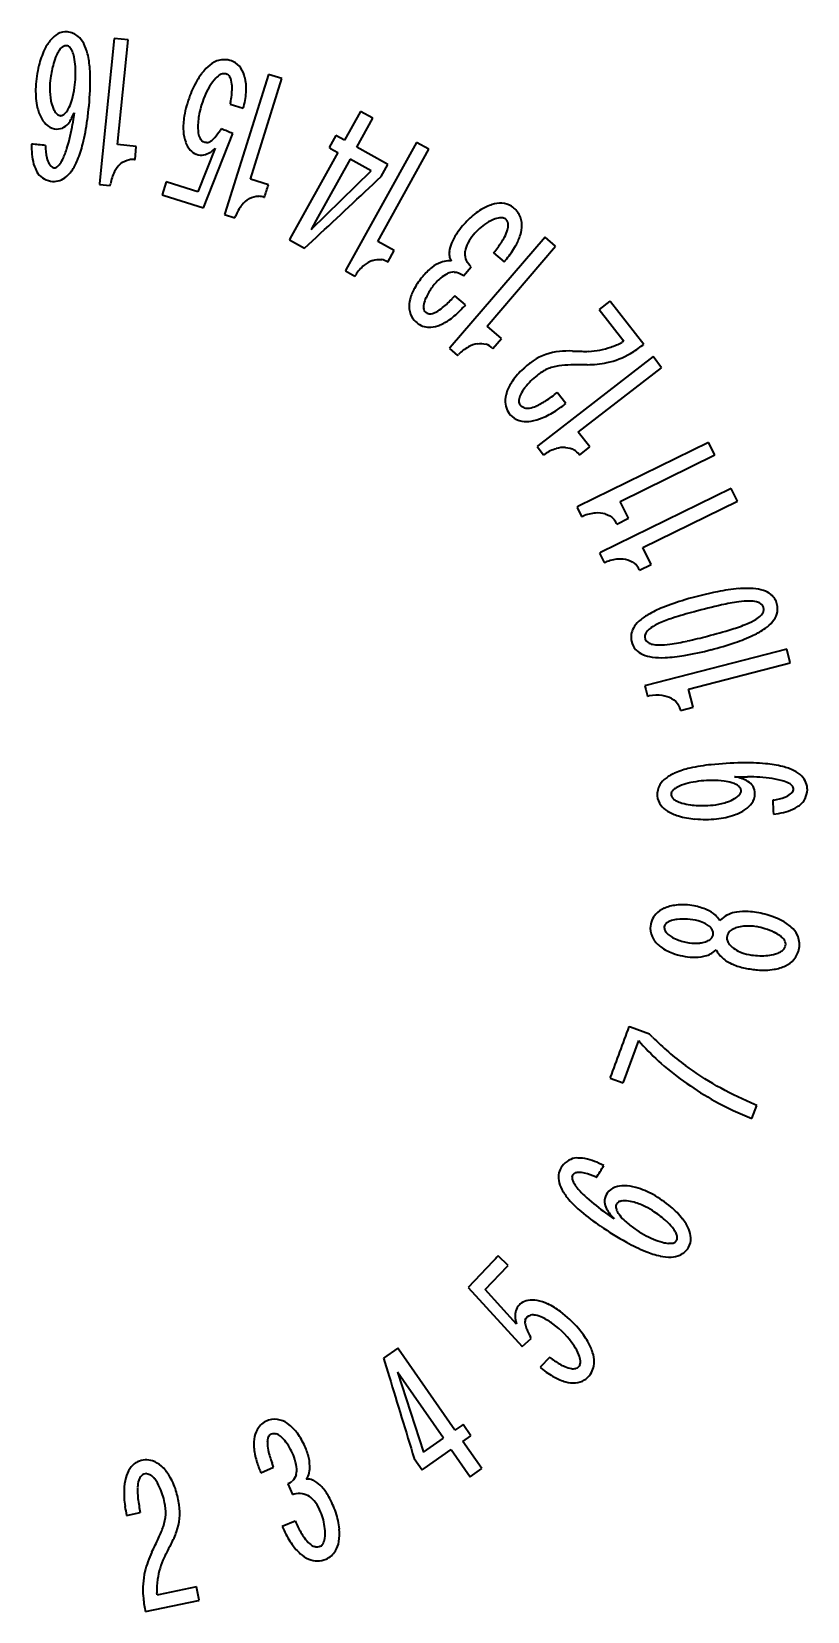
# Model space of a CAD drawing. Header units: millimetres. Extents: x 7.3 to 33.3, y 8.8 to 34.8.
# Drawn here: x 20.6 to 33.29, y 8.99 to 34.83 of the extents above; entities that cross this region are included whole.
import ezdxf

# ---------------------------------------------------------------- set-up
doc = ezdxf.new("R2010")
doc.units = ezdxf.units.MM

msp = doc.modelspace()

# ---------------------------------------------------------------- linework, layer by layer
at = {"color": 7, "linetype": 'Continuous', "lineweight": 35}
for p, q in [((21.189, 34.822), (21.187, 34.822)), ((21.955, 34.714), (21.714, 32.345)), ((22.183, 34.691), (21.955, 34.714)), ((22.009, 32.979), (22.183, 34.691)), ((24.478, 34.127), (23.764, 31.852)), ((24.697, 34.059), (24.478, 34.127)), ((24.181, 32.415), (24.697, 34.059)), ((23.856, 33.668), (23.851, 33.643)), ((23.851, 33.643), (24.065, 33.576)), ((24.065, 33.576), (24.073, 33.601)), ((21.3, 33.5), (21.273, 33.314)), ((25.984, 33.522), (25.722, 33.05)), ((25.923, 32.938), (26.185, 33.411)), ((26.185, 33.411), (25.984, 33.522)), ((23.415, 31.943), (23.893, 33.161)), ((23.708, 33.237), (23.69, 33.214)), ((25.581, 33.128), (25.471, 32.93)), ((25.722, 33.05), (25.581, 33.128)), ((20.602, 32.989), (20.603, 32.903)), ((22.315, 32.948), (22.009, 32.979)), ((22.294, 32.735), (22.315, 32.948)), ((23.293, 32.824), (23.3, 32.822)), ((23.604, 32.919), (23.321, 32.209)), ((25.612, 32.852), (24.829, 31.44)), ((25.471, 32.93), (25.492, 32.918)), ((25.492, 32.918), (25.612, 32.852)), ((26.901, 33.013), (25.745, 30.93)), ((26.393, 32.677), (25.923, 32.938)), ((26.266, 31.396), (27.102, 32.902)), ((27.102, 32.902), (26.901, 33.013)), ((22.287, 32.735), (22.294, 32.735)), ((25.813, 32.741), (25.259, 31.742)), ((26.159, 32.548), (25.813, 32.741)), ((26.322, 32.458), (26.431, 32.656)), ((26.431, 32.656), (26.393, 32.677)), ((21.714, 32.345), (21.713, 32.328)), ((21.713, 32.328), (21.886, 32.31)), ((21.886, 32.31), (21.891, 32.336)), ((22.803, 32.37), (22.736, 32.157)), ((22.819, 32.366), (22.803, 32.37)), ((23.321, 32.209), (22.819, 32.366)), ((24.475, 32.323), (24.181, 32.415)), ((25.174, 31.589), (26.159, 32.548)), ((22.736, 32.157), (22.772, 32.145)), ((22.772, 32.145), (23.415, 31.943)), ((24.404, 32.119), (24.411, 32.118)), ((23.764, 31.852), (23.76, 31.835)), ((23.76, 31.835), (23.925, 31.784)), ((23.925, 31.784), (23.936, 31.808)), ((25.259, 31.742), (25.174, 31.589)), ((24.829, 31.44), (24.82, 31.422)), ((24.82, 31.422), (25.068, 31.285)), ((25.068, 31.285), (25.264, 31.467)), ((26.535, 31.246), (26.266, 31.396)), ((29.001, 31.467), (27.45, 29.66)), ((28.054, 30.011), (29.175, 31.317)), ((29.175, 31.317), (29.001, 31.467)), ((26.422, 31.063), (26.431, 31.059)), ((26.431, 31.059), (26.535, 31.246)), ((27.432, 31.076), (27.409, 31.076)), ((27.464, 31.071), (27.432, 31.076)), ((27.447, 31.11), (27.464, 31.071)), ((28.16, 31.211), (28.334, 31.062)), ((28.334, 31.062), (28.374, 31.11)), ((25.745, 30.93), (25.737, 30.913)), ((25.737, 30.913), (25.888, 30.829)), ((25.888, 30.829), (25.904, 30.85)), ((27.651, 30.847), (27.667, 30.834)), ((27.667, 30.834), (27.792, 30.98)), ((27.792, 30.98), (27.771, 31.002)), ((27.525, 30.508), (27.483, 30.462)), ((27.699, 30.358), (27.525, 30.508)), ((30.064, 30.421), (29.887, 30.284)), ((29.887, 30.284), (30.274, 29.784)), ((30.073, 30.41), (30.064, 30.421)), ((30.615, 29.71), (30.073, 30.41)), ((28.287, 29.81), (28.054, 30.011)), ((28.148, 29.647), (28.287, 29.81)), ((30.287, 29.765), (30.259, 29.746)), ((30.274, 29.784), (30.287, 29.765)), ((27.45, 29.66), (27.438, 29.645)), ((27.438, 29.645), (27.57, 29.532)), ((27.57, 29.532), (27.588, 29.549)), ((28.139, 29.655), (28.148, 29.647)), ((30.768, 29.513), (28.884, 28.054)), ((30.601, 29.699), (30.615, 29.71)), ((30.908, 29.331), (30.768, 29.513)), ((29.546, 28.277), (30.908, 29.331)), ((29.342, 28.743), (29.201, 28.925)), ((29.735, 28.034), (29.546, 28.277)), ((28.884, 28.054), (28.87, 28.043)), ((28.87, 28.043), (28.976, 27.906)), ((28.976, 27.906), (28.998, 27.919)), ((31.678, 28.11), (29.538, 27.06)), ((29.559, 27.91), (29.565, 27.902)), ((29.565, 27.902), (29.735, 28.034)), ((30.233, 27.145), (31.78, 27.904)), ((31.78, 27.904), (31.678, 28.11)), ((32.048, 27.356), (29.908, 26.306)), ((30.369, 26.869), (30.233, 27.145)), ((30.603, 26.392), (32.149, 27.15)), ((32.149, 27.15), (32.048, 27.356)), ((29.538, 27.06), (29.523, 27.052)), ((29.523, 27.052), (29.527, 27.045)), ((29.527, 27.045), (29.6, 26.896)), ((29.6, 26.896), (29.624, 26.905)), ((30.172, 26.782), (30.176, 26.774)), ((30.176, 26.774), (30.369, 26.869)), ((30.738, 26.115), (30.603, 26.392)), ((29.908, 26.306), (29.893, 26.298)), ((29.893, 26.298), (29.969, 26.143)), ((29.969, 26.143), (29.994, 26.151)), ((30.546, 26.021), (30.738, 26.115)), ((30.541, 26.03), (30.546, 26.021)), ((32.956, 24.728), (30.652, 24.131)), ((33.014, 24.506), (32.956, 24.728)), ((31.349, 24.075), (33.014, 24.506)), ((30.652, 24.131), (30.636, 24.127)), ((30.636, 24.127), (30.652, 24.067)), ((30.652, 24.067), (30.68, 23.959)), ((31.426, 23.777), (31.349, 24.075)), ((30.68, 23.959), (30.707, 23.962)), ((31.219, 23.723), (31.426, 23.777)), ((31.217, 23.731), (31.219, 23.723)), ((32.1, 22.639), (32.316, 22.64)), ((32.111, 22.638), (32.1, 22.639)), ((32.744, 22.259), (32.727, 22.257)), ((32.739, 22.027), (32.823, 22.041)), ((31.857, 20.291), (31.853, 20.297)), ((31.892, 20.32), (31.857, 20.291)), ((31.77, 19.784), (31.801, 19.81)), ((30.4, 18.548), (30.38, 18.554)), ((30.71, 18.433), (30.4, 18.548)), ((30.76, 18.382), (30.71, 18.433)), ((30.299, 17.689), (30.535, 18.327)), ((30.073, 17.727), (30.068, 17.714)), ((30.068, 17.714), (30.28, 17.636)), ((30.28, 17.636), (30.299, 17.689)), ((32.464, 17.267), (32.366, 17.309)), ((32.385, 17.053), (32.464, 17.267)), ((29.963, 16.282), (29.886, 16.319)), ((29.825, 16.096), (29.841, 16.087)), ((30.135, 15.414), (29.957, 15.537)), ((30.126, 15.421), (30.135, 15.414)), ((28.398, 14.651), (28.235, 14.805)), ((28.149, 14.715), (27.745, 14.289)), ((28.024, 14.256), (28.385, 14.636)), ((28.385, 14.636), (28.398, 14.651)), ((27.745, 14.289), (28.627, 13.324)), ((28.536, 13.69), (28.024, 14.256)), ((28.627, 13.324), (28.776, 13.456)), ((28.776, 13.456), (28.765, 13.479)), ((26.592, 13.296), (26.36, 13.134)), ((26.605, 13.281), (26.592, 13.296)), ((27.527, 11.955), (26.605, 13.281)), ((26.36, 13.134), (26.451, 12.833)), ((29.078, 13.15), (28.923, 12.987)), ((26.686, 12.762), (26.586, 12.905)), ((26.586, 12.905), (27.014, 11.598)), ((27.339, 11.824), (26.686, 12.762)), ((27.64, 12.034), (27.527, 11.955)), ((27.66, 12.048), (27.64, 12.034)), ((27.789, 11.862), (27.66, 12.048)), ((27.014, 11.598), (27.339, 11.824)), ((27.024, 11.329), (27.468, 11.639)), ((27.468, 11.639), (27.777, 11.195)), ((27.657, 11.77), (27.789, 11.862)), ((27.965, 11.326), (27.657, 11.77)), ((24.562, 11.35), (24.536, 11.417)), ((26.861, 11.492), (26.99, 11.307)), ((24.348, 11.266), (24.351, 11.259)), ((24.351, 11.259), (24.562, 11.35)), ((25.095, 11.156), (25.114, 11.183)), ((25.138, 11.154), (25.095, 11.156)), ((25.114, 11.183), (25.124, 11.204)), ((25.151, 11.153), (25.138, 11.154)), ((26.99, 11.307), (27.024, 11.329)), ((27.777, 11.195), (27.965, 11.326)), ((24.809, 11.086), (24.793, 11.078)), ((24.793, 11.078), (24.869, 10.902)), ((24.869, 10.902), (24.899, 10.912)), ((22.155, 10.561), (22.381, 10.607)), ((24.914, 10.47), (24.703, 10.379)), ((24.703, 10.379), (24.732, 10.316)), ((23.298, 9.392), (22.677, 9.265)), ((23.343, 9.173), (23.298, 9.392)), ((22.463, 8.992), (23.33, 9.17)), ((22.657, 9.261), (22.652, 9.296)), ((22.677, 9.265), (22.657, 9.261)), ((23.33, 9.17), (23.343, 9.173)), ((22.459, 9.009), (22.463, 8.992))]:
    msp.add_line(p, q, dxfattribs=at)
for centre, radius, start, end in [((21.488, 34.213), 0.746, 139.774, 154.6359), ((21.236, 34.427), 0.416, 119.7589, 139.8599), ((21.102, 34.448), 0.399, 27.4734, 48.9537), ((20.813, 34.296), 0.725, 13.4442, 27.5685), ((21.994, 33.97), 1.308, 154.4999, 166.5666), ((21.901, 34.04), 0.977, 155.8098, 164.2832), ((21.465, 34.237), 0.498, 145.0084, 155.9389), ((21.252, 34.387), 0.238, 129.575, 145.2163), ((21.177, 34.479), 0.119, 104.7485, 129.7995), ((21.166, 34.515), 0.081, 62.0831, 104.3964), ((21.148, 34.489), 0.113, 36.7477, 60.3778), ((21.048, 34.412), 0.24, 22.2833, 37.0007), ((20.785, 34.303), 0.524, 11.825, 22.3901), ((20.262, 34.192), 1.059, 3.4688, 11.9303), ((20.098, 34.122), 1.461, 3.7789, 13.5664), ((23.754, 34.007), 0.361, 65.4032, 85.643), ((22.597, 33.816), 1.93, 166.2894, 176.8685), ((22.506, 33.868), 1.606, 164.2369, 172.8806), ((19.643, 34.15), 1.679, 351.9547, 3.5955), ((18.594, 34.019), 2.969, 356.9956, 3.8603), ((24.157, 33.554), 0.97, 136.4708, 149.127), ((23.844, 33.852), 0.538, 118.3708, 136.5647), ((23.851, 33.845), 0.322, 119.2916, 137.1907), ((23.673, 33.987), 0.199, 13.8774, 36.7803), ((23.636, 33.967), 0.469, 13.1381, 33.7483), ((21.935, 33.857), 1.267, 177.0474, 190.8429), ((22.23, 33.89), 1.33, 172.3509, 179.7288), ((21.926, 33.889), 1.025, 179.6018, 190.7891), ((19.877, 34.106), 1.441, 344.2587, 352.409), ((15.717, 34.163), 5.85, 352.2867, 357.0623), ((24.788, 33.175), 1.707, 149.0718, 159.1967), ((24.69, 33.229), 1.368, 149.2411, 168.2028), ((24.179, 33.536), 0.772, 136.9149, 149.4394), ((22.768, 33.904), 1.114, 347.763, 0.1089), ((23.367, 33.907), 0.515, 359.8385, 14.2587), ((22.853, 33.919), 1.261, 345.395, 357.6152), ((23.353, 33.899), 0.761, 357.4933, 13.2183), ((21.444, 33.761), 0.767, 190.7159, 205.4102), ((21.555, 33.817), 0.648, 190.6616, 201.7247), ((20.834, 33.767), 0.423, 323.1735, 335.2514), ((20.464, 33.939), 0.831, 335.1478, 344.3374), ((24.829, 33.146), 1.755, 158.7927, 170.2122), ((21.136, 33.614), 0.425, 205.3087, 225.0714), ((21.272, 33.703), 0.343, 201.5372, 215.0557), ((21.125, 33.599), 0.162, 214.7973, 233.3672), ((21.077, 33.534), 0.0811, 233.0587, 263.0383), ((21.075, 33.531), 0.0787, 264.0259, 278.7299), ((21.07, 33.555), 0.102, 279.7943, 306.584), ((21.012, 33.634), 0.201, 306.4483, 323.2277), ((20.803, 33.639), 0.508, 321.1718, 333.5854), ((20.168, 33.993), 1.234, 331.984, 336.4394), ((17.96, 33.845), 3.584, 346.217, 352.5152), ((24.15, 33.261), 1.067, 170.1134, 183.2512), ((24.559, 33.245), 1.237, 167.6927, 178.5812), ((21.021, 33.465), 0.231, 259.5498, 291.5161), ((18.422, 33.768), 2.886, 342.9681, 350.9661), ((23.724, 33.236), 0.64, 183.1384, 200.0316), ((23.881, 33.26), 0.559, 178.4021, 192.2868), ((23.556, 33.189), 0.226, 192.0701, 214.0128), ((23.334, 33.319), 0.346, 304.7924, 319.7243), ((22.293, 34.211), 1.716, 319.4759, 324.4964), ((8.888, -2.802), 38.967, 67.3525, 67.6463), ((18.717, 13.376), 19.703, 83.8444, 84.511), ((21.755, 32.921), 1.152, 180.8931, 189.0226), ((21.683, 32.954), 0.853, 179.2322, 193.0909), ((19.933, 33.301), 1.305, 334.5467, 343.1286), ((19.682, 33.42), 1.81, 337.414, 346.2848), ((23.49, 33.149), 0.391, 199.9058, 221.5647), ((23.379, 33.05), 0.242, 221.3954, 249.1798), ((23.381, 33.061), 0.253, 251.3747, 278.9247), ((23.369, 33.087), 0.28, 280.5726, 302.2153), ((23.459, 33.138), 0.126, 272.7205, 305.0151), ((23.346, 33.138), 0.336, 300.9198, 311.4203), ((23.161, 33.371), 0.633, 310.0099, 314.4026), ((21.271, 32.856), 0.664, 190.0017, 203.9959), ((21.561, 32.961), 0.972, 202.7, 206.0326), ((21.227, 32.845), 0.384, 192.6339, 208.5673), ((21.013, 32.728), 0.14, 208.1999, 234.332), ((20.973, 32.672), 0.0719, 234.4846, 296.1419), ((20.936, 32.741), 0.151, 297.4278, 321.596), ((20.698, 32.934), 0.457, 321.1505, 334.8311), ((20.513, 33.072), 0.91, 324.7971, 337.5291), ((22.349, 32.338), 0.437, 131.6392, 152.7287), ((22.249, 32.43), 0.307, 82.8239, 97.7954), ((20.997, 32.758), 0.387, 235.6951, 257.4483), ((20.864, 32.824), 0.48, 306.2792, 324.898), ((22.592, 32.212), 0.711, 152.6535, 169.9882), ((-0.782, 40.098), 26.427, 342.4226, 342.8881), ((-526.568, 621.56), 807.916, 313.080972, 313.183754), ((24.386, 31.716), 0.44, 120.3854, 141.2561), ((24.306, 31.834), 0.301, 71.1144, 87.5355), ((24.599, 31.544), 0.713, 141.1728, 158.2647), ((28.587, 30.906), 1.191, 121.8971, 134.7325), ((28.36, 31.273), 0.759, 106.9811, 121.9786), ((28.277, 31.545), 0.475, 88.0034, 107.0103), ((28.292, 31.474), 0.31, 92.2582, 109.6769), ((28.286, 31.655), 0.129, 65.9288, 92.6376), ((28.248, 31.655), 0.377, 28.5171, 56.7161), ((28.293, 31.024), 0.889, 144.9256, 157.2398), ((28.818, 30.659), 1.529, 134.3619, 145.017), ((28.612, 30.84), 1.026, 123.7386, 139.6008), ((28.403, 31.156), 0.647, 109.4671, 123.8826), ((28.297, 31.691), 0.0921, 39.0862, 63.2175), ((27.822, 31.754), 0.592, 330.8363, 343.382), ((28.269, 31.664), 0.13, 3.1887, 40.5588), ((28.148, 31.657), 0.251, 343.1335, 3.1876), ((28.09, 31.663), 0.533, 342.5924, 359.8954), ((27.945, 31.169), 0.513, 157.097, 173.2267), ((28.091, 31.186), 0.398, 152.6193, 172.8041), ((28.332, 31.063), 0.668, 138.5691, 152.7447), ((26.413, 32.675), 2.279, 320.0422, 322.839), ((27.159, 32.12), 1.349, 322.5029, 330.9845), ((27.129, 32.117), 1.601, 321.0408, 330.2897), ((27.74, 31.771), 0.899, 330.1842, 342.6897), ((26.503, 30.457), 0.717, 129.9953, 146.7056), ((26.331, 30.664), 0.448, 109.9281, 130.0882), ((26.275, 30.81), 0.293, 59.8943, 79.1556), ((27.512, 30.5), 0.593, 111.0622, 127.6569), ((27.424, 30.732), 0.344, 92.4899, 111.2901), ((27.726, 31.194), 0.292, 172.9811, 192.0716), ((27.577, 31.163), 0.14, 192.46, 201.8856), ((27.927, 30.035), 1.216, 139.6252, 150.8525), ((27.701, 30.252), 0.904, 127.5113, 140.8176), ((27.882, 30.117), 0.899, 131.1205, 143.5793), ((27.612, 30.427), 0.487, 115.2503, 131.2372), ((27.524, 30.616), 0.28, 92.0405, 115.3573), ((27.504, 30.27), 0.733, 150.7596, 165.4541), ((27.959, 30.05), 1, 143.136, 154.7918), ((27.206, 30.329), 0.193, 168.5033, 190.3938), ((27.473, 30.277), 0.464, 154.543, 168.702), ((27.097, 30.465), 0.254, 279.2164, 298.0296), ((26.914, 30.814), 0.648, 297.7955, 309.5216), ((26.352, 31.501), 1.536, 309.3892, 317.4218), ((26.625, 31.245), 1.392, 306.0413, 316.2967), ((25.35, 32.471), 3.16, 316.2034, 318.0353), ((27.102, 30.319), 0.321, 215.4955, 236.8783), ((27.119, 30.326), 0.114, 246.0017, 279.3513), ((27.1, 30.461), 0.469, 274.1953, 292.7673), ((26.975, 30.762), 0.794, 292.6877, 306.1135), ((27.974, 29.269), 0.461, 99.9775, 119.1545), ((27.948, 29.441), 0.287, 48.4224, 71.8548), ((29.711, 30.766), 1.158, 288.4128, 298.2098), ((28.101, 29.039), 0.723, 119.07, 135.1792), ((29.387, 28.048), 1.556, 87.7462, 95.5875), ((29.708, 36.281), 6.683, 267.7736, 269.0806), ((29.662, 31.616), 2.018, 268.2705, 271.4765), ((29.656, 30.889), 1.292, 272.5715, 289.0393), ((29.148, 31.661), 2.441, 300.8604, 306.5225), ((29.435, 28.437), 1.18, 131.9351, 145.0979), ((29.614, 28.258), 1.432, 124.1999, 132.5087), ((29.589, 28.299), 1.156, 128.3591, 142.0654), ((29.383, 28.56), 0.823, 115.2033, 128.3651), ((29.326, 28.654), 0.714, 97.9071, 114.2758), ((29.454, 27.734), 1.642, 91.128, 97.9467), ((29.675, 18.173), 11.206, 89.9227, 91.2943), ((29.683, 30.995), 1.615, 270.2763, 281.8675), ((29.067, 28.692), 0.732, 145.0449, 160.8465), ((29.208, 28.587), 0.678, 141.4977, 153.8931), ((28.806, 28.782), 0.455, 160.7887, 181.8185), ((28.688, 28.785), 0.115, 172.4457, 205.6562), ((28.841, 28.766), 0.27, 153.6165, 172.6204), ((28.668, 29.12), 0.457, 279.7167, 294.445), ((28.398, 29.723), 1.117, 294.2706, 303.4735), ((27.344, 31.323), 3.033, 303.4178, 307.7558), ((27.821, 30.743), 2.513, 302.6346, 307.2496), ((28.696, 28.915), 0.465, 260.6328, 279.6839), ((28.711, 28.864), 0.197, 255.2595, 279.9195), ((28.642, 29.244), 0.798, 279.5669, 293.1148), ((28.387, 29.849), 1.455, 292.9937, 302.8635), ((29.395, 27.319), 0.719, 107.0993, 123.4721), ((29.318, 27.573), 0.454, 87.5362, 107.2143), ((29.326, 27.738), 0.29, 36.5809, 58.3059), ((29.891, 26.24), 0.716, 95.0572, 111.888), ((29.868, 26.511), 0.444, 74.5929, 95.1687), ((29.901, 26.656), 0.299, 24.915, 42.7648), ((30.261, 25.487), 0.716, 95.0492, 111.8897), ((30.238, 25.757), 0.444, 74.587, 95.1613), ((30.271, 25.903), 0.298, 25.1954, 42.7527), ((33.066, 19.504), 6.287, 101.392, 106.4144), ((32.434, 22.662), 3.067, 94.9472, 101.4764), ((32.299, 24.252), 1.47, 85.8, 95.0308), ((32.355, 24.999), 0.721, 72.2653, 85.9374), ((32.459, 25.321), 0.384, 51.5201, 72.3315), ((31.602, 23.719), 1.82, 111.8045, 120.2518), ((32.34, 21.896), 3.787, 106.0999, 111.9147), ((33.046, 19.251), 6.296, 104.7375, 108.1269), ((34.1, 15.529), 10.165, 102.5646, 105.15), ((32.646, 22.071), 3.463, 97.8824, 102.6293), ((32.354, 24.205), 1.309, 90.157, 98.0043), ((32.353, 25.002), 0.511, 78, 90.3053), ((32.416, 25.295), 0.212, 58.2417, 78.2455), ((32.408, 25.406), 0.179, 314.1089, 337.3859), ((30.841, 24.845), 0.455, 132.0261, 150.1543), ((31.126, 24.533), 0.877, 120.133, 132.1894), ((30.932, 24.786), 0.352, 122.9702, 138.0291), ((31.225, 24.34), 0.886, 113.776, 123.1679), ((31.8, 23.05), 2.298, 108.0705, 113.9085), ((31.208, 27.818), 2.892, 287.0651, 292.2922), ((31.888, 26.164), 1.104, 292.191, 300.6219), ((31.852, 26.141), 1.31, 295.1392, 305.109), ((32.233, 25.585), 0.43, 300.3633, 314.2646), ((32.236, 25.598), 0.645, 305.0099, 319.3201), ((32.457, 25.409), 0.354, 319.1888, 341.7671), ((30.711, 24.92), 0.302, 191.7694, 221.7577), ((30.785, 24.918), 0.154, 137.7625, 163.7878), ((30.799, 25.017), 0.214, 238.3367, 258.3355), ((30.862, 25.312), 0.515, 258.099, 270.3756), ((30.86, 26.118), 1.322, 270.2441, 278.053), ((30.562, 28.269), 3.493, 277.9472, 282.6738), ((29.373, 33.673), 9.026, 282.5125, 284.6833), ((29.639, 32.89), 8.201, 284.2705, 287.1417), ((30.391, 29.93), 5.377, 284.2899, 288.6582), ((31.247, 27.415), 2.72, 288.5213, 295.278), ((30.829, 25.182), 0.588, 247.1819, 262.445), ((30.911, 25.775), 1.187, 262.3218, 272.7171), ((30.853, 27.062), 2.475, 272.629, 279.8461), ((30.402, 29.702), 5.153, 279.7702, 284.8015), ((30.832, 23.265), 0.709, 82.9397, 100.1967), ((30.866, 23.534), 0.437, 61.9255, 83.0145), ((30.916, 23.659), 0.309, 13.5055, 28.0529), ((31.685, 21.386), 1.431, 102.7671, 112.58), ((32.016, 19.943), 2.911, 95.8962, 102.8442), ((32.311, 17.157), 5.712, 90.9374, 95.9669), ((32.292, 19.293), 3.576, 84.8928, 91.2026), ((32.452, 21.057), 1.805, 76.0229, 84.9661), ((32.672, 21.931), 0.904, 63.3824, 76.127), ((32.863, 22.311), 0.479, 44.9233, 63.4599), ((31.215, 22.305), 0.392, 126.7765, 148.6906), ((31.409, 22.047), 0.714, 112.4644, 126.8387), ((31.421, 21.989), 0.546, 110.132, 120.3928), ((31.608, 21.483), 1.086, 101.9216, 110.2303), ((31.737, 20.89), 1.692, 90.1637, 102.0372), ((31.747, 21.182), 1.4, 82.4659, 90.5991), ((31.827, 21.782), 0.795, 73.0787, 82.5459), ((31.943, 22.16), 0.4, 60.9718, 73.1965), ((32.008, 21.988), 0.658, 70.9951, 81.02), ((32.044, 22.341), 0.192, 43.8097, 61.1274), ((32.071, 22.14), 0.493, 59.6231, 72.1705), ((32.298, 19.749), 2.892, 81.6855, 89.6476), ((32.205, 22.37), 0.23, 358.625, 29.9941), ((32.532, 21.321), 1.303, 73.1718, 81.8571), ((32.781, 22.137), 0.449, 59.4659, 73.4642), ((32.935, 22.396), 0.147, 35.5722, 59.8066), ((32.995, 22.442), 0.0719, 333.1137, 34.1923), ((31.143, 22.354), 0.0802, 159.4792, 202.2367), ((31.175, 22.338), 0.116, 134.7479, 158.0333), ((31.177, 22.368), 0.117, 202.5177, 227.8374), ((31.269, 22.245), 0.248, 120.1938, 135.0401), ((31.255, 22.454), 0.233, 227.6841, 243.5478), ((31.372, 22.685), 0.492, 243.3974, 254.4096), ((31.647, 23.204), 1.03, 278.1528, 289.3638), ((31.772, 22.85), 0.655, 289.2764, 300.303), ((31.929, 22.584), 0.346, 300.1464, 313.6156), ((32.055, 22.452), 0.164, 313.3966, 331.9084), ((32.111, 22.406), 0.0991, 16.3766, 43.823), ((32.128, 22.414), 0.0815, 331.6526, 1.6103), ((32.129, 22.412), 0.0801, 2.9513, 15.3387), ((60.456, 23.55), 27.759, 182.6707, 183.1455), ((32.616, 23.082), 0.833, 278.8719, 291.7593), ((32.784, 22.671), 0.389, 291.2168, 307.0763), ((32.934, 22.474), 0.142, 306.734, 332.8314), ((32.908, 22.451), 0.386, 334.1457, 356.1562), ((31.221, 22.437), 0.417, 218.5997, 238.7785), ((31.397, 22.723), 0.753, 238.6613, 253.4973), ((31.56, 23.267), 1.321, 253.3908, 265.4222), ((31.501, 23.14), 0.965, 254.2994, 262.8559), ((31.581, 23.768), 1.598, 262.7998, 271.4789), ((31.601, 23.509), 1.339, 270.9202, 278.2607), ((31.679, 23.212), 1.266, 275.7792, 289.5649), ((31.847, 22.743), 0.768, 289.4614, 304.0784), ((32.04, 22.46), 0.426, 303.9527, 323.85), ((32.628, 23.183), 1.158, 279.6704, 287.7554), ((32.768, 22.709), 0.664, 288.7476, 302.7334), ((32.59, 23.026), 1.027, 301.5173, 304.6768), ((31.618, 23.876), 1.932, 265.1472, 275.5949), ((31.216, 19.881), 0.664, 96.2157, 113.6168), ((31.252, 19.58), 0.968, 78.6782, 96.3967), ((31.282, 19.632), 0.91, 66.2141, 79.8922), ((31.441, 19.991), 0.519, 47.785, 66.3032), ((32.267, 19.591), 0.847, 85.9718, 98.871), ((32.244, 19.015), 1.423, 75.6277, 86.6984), ((31.053, 20.177), 0.101, 165.3498, 184.3003), ((31.074, 20.18), 0.122, 184.5911, 209.5742), ((31.034, 20.179), 0.083, 134.9964, 162.975), ((31.084, 20.13), 0.153, 117.8902, 134.9984), ((31.156, 19.995), 0.305, 105.9964, 118.0225), ((31.234, 19.723), 0.589, 96.804, 106.0666), ((31.276, 19.383), 0.931, 86.4638, 96.8595), ((31.288, 19.491), 0.823, 74.5563, 86.8803), ((31.348, 19.699), 0.606, 63.2985, 74.7151), ((31.453, 19.907), 0.373, 50.775, 63.4145), ((31.551, 20.026), 0.219, 35.0199, 50.8389), ((31.53, 20.097), 0.38, 31.8276, 47.0476), ((32.234, 19.854), 0.335, 106.6129, 121.0727), ((32.302, 19.628), 0.571, 95.1995, 106.6663), ((32.328, 19.354), 0.846, 80.8409, 95.304), ((32.275, 19.119), 1.087, 72.6531, 80.0603), ((32.285, 19.155), 1.277, 62.8085, 75.8268), ((32.285, 19.12), 1.082, 64.4927, 73.1007), ((32.523, 19.616), 0.759, 48.1681, 62.8911), ((32.734, 19.851), 0.443, 26.8357, 48.2538), ((31.177, 20.244), 0.478, 212.994, 233.9738), ((31.141, 20.218), 0.199, 209.632, 226.2218), ((31.249, 20.331), 0.356, 226.1813, 238.4694), ((31.387, 20.553), 0.617, 238.3605, 248.4896), ((31.493, 20.817), 0.902, 248.3863, 261.2968), ((31.46, 20.61), 0.692, 261.3658, 276.246), ((31.486, 20.386), 0.466, 276.1327, 287.3014), ((31.543, 20.203), 0.274, 287.1715, 301.3877), ((31.602, 20.106), 0.161, 301.3388, 321.1302), ((31.635, 20.079), 0.119, 321.4713, 10.8103), ((31.619, 20.074), 0.135, 11.7859, 35.1757), ((32.128, 19.999), 0.153, 141.327, 175.4118), ((32.109, 20.006), 0.134, 177.5161, 201.2247), ((32.184, 20.034), 0.214, 201.0768, 219.4242), ((32.165, 19.968), 0.202, 121.0638, 140.9304), ((32.285, 20.116), 0.344, 219.2901, 234.5033), ((32.487, 19.543), 0.614, 54.6606, 64.5693), ((32.656, 19.781), 0.322, 41.3109, 54.7366), ((32.766, 19.877), 0.177, 22.4535, 41.3459), ((32.819, 19.899), 0.119, 342.2186, 22.3264), ((31.344, 20.473), 0.761, 233.8823, 250.537), ((31.475, 20.836), 1.147, 250.4471, 267.0915), ((31.456, 20.371), 0.681, 266.6415, 282.1678), ((32.29, 20.073), 0.555, 208.3365, 215.6331), ((32.241, 20.052), 0.504, 216.881, 239.0362), ((32.39, 20.261), 0.523, 234.4249, 247.4086), ((32.483, 20.483), 0.764, 247.3475, 258.7979), ((32.524, 20.663), 0.948, 258.4833, 261.3404), ((32.537, 20.746), 1.032, 261.3206, 275.9822), ((32.571, 20.43), 0.714, 275.8877, 286.2647), ((32.659, 20.132), 0.404, 286.1786, 298.646), ((32.749, 19.968), 0.216, 298.5469, 315.1258), ((32.813, 19.904), 0.126, 315.078, 340.6276), ((32.754, 19.934), 0.425, 295.2728, 318.5547), ((32.397, 20.312), 0.806, 239.0372, 253.6239), ((32.574, 20.917), 1.437, 253.6674, 262.1197), ((32.581, 20.825), 1.347, 261.2755, 265.5618), ((32.572, 20.607), 1.129, 265.1506, 279.0348), ((32.643, 20.17), 0.686, 278.9369, 295.2928), ((-340.27, 155.378), 395.098, 339.61069, 339.73864), ((34.023, 21.632), 4.605, 224.8873, 233.7019), ((30.753, 18.454), 0.253, 210.368, 222.9838), ((33.405, 20.817), 3.804, 221.7873, 228.831), ((34.152, 21.661), 4.931, 228.7462, 241.2366), ((34.314, 21.943), 5.257, 241.1659, 248.4628), ((29.58, 16.032), 0.386, 119.0658, 141.0941), ((29.51, 15.379), 1.028, 86.4346, 89.5931), ((29.547, 15.74), 0.665, 73.6715, 87.6497), ((29.388, 15.271), 1.16, 64.602, 72.6805), ((6.42, 30.942), 27.734, 327.6153, 328.0905), ((29.698, 16.121), 0.479, 189.8922, 208.4229), ((29.514, 16.09), 0.0719, 118.0328, 179.1641), ((29.59, 16.093), 0.147, 180.5409, 204.7725), ((29.866, 16.217), 0.45, 204.4302, 218.4196), ((29.546, 16.029), 0.142, 91.6471, 117.7493), ((29.556, 15.781), 0.389, 76.1388, 91.9911), ((29.457, 15.347), 0.835, 63.8039, 76.6814), ((30.073, 16.323), 0.905, 208.3446, 221.0801), ((30.539, 16.743), 1.305, 218.127, 226.805), ((31.636, 17.898), 2.897, 226.6334, 234.5883), ((30.203, 15.695), 0.23, 143.5673, 174.9609), ((30.286, 15.525), 0.426, 88.8677, 108.7649), ((30.281, 15.183), 0.769, 74.3848, 88.9942), ((30.149, 14.701), 1.268, 60.714, 74.4885), ((29.817, 14.122), 1.936, 50.092, 60.5301), ((30.756, 16.914), 1.809, 220.9758, 229.9111), ((31.902, 18.269), 3.583, 229.8379, 236.1419), ((30.215, 15.701), 0.242, 176.7698, 204.606), ((30.445, 15.806), 0.494, 204.5873, 217.1267), ((30.585, 15.895), 0.659, 215.952, 225.9686), ((30.259, 15.612), 0.0991, 161.3352, 188.7933), ((30.351, 15.626), 0.192, 188.7784, 206.0915), ((30.241, 15.616), 0.08, 147.8963, 160.2943), ((30.241, 15.614), 0.0815, 116.5705, 146.5529), ((30.539, 15.717), 0.4, 205.9353, 218.1519), ((30.278, 15.541), 0.164, 98.3102, 116.827), ((30.306, 15.36), 0.346, 85.0637, 98.5298), ((30.281, 15.052), 0.655, 74.2002, 85.2205), ((30.18, 14.69), 1.031, 63.0856, 74.2877), ((30.042, 14.413), 1.341, 55.8597, 63.1936), ((29.909, 14.189), 1.601, 47.7467, 56.4179), ((30.215, 14.588), 1.323, 38.3459, 50.3669), ((33.117, 20.031), 5.723, 235.8769, 240.9018), ((30.851, 15.96), 0.797, 218.034, 227.4931), ((31.263, 16.406), 1.403, 227.4131, 235.5389), ((31.439, 16.64), 1.695, 235.1038, 246.9667), ((30.337, 14.658), 0.966, 39.2536, 47.8028), ((30.704, 14.957), 0.493, 28.3595, 39.3639), ((30.662, 14.94), 0.754, 23.6261, 38.4527), ((31.755, 17.577), 2.916, 240.8312, 247.7732), ((31.203, 16.079), 1.087, 246.8513, 255.1536), ((31.065, 15.556), 0.547, 255.0553, 265.3103), ((31.042, 15.259), 0.248, 265.1109, 279.9542), ((31.065, 15.128), 0.116, 279.6608, 302.9551), ((31.083, 15.097), 0.0801, 304.403, 347.1988), ((30.933, 15.08), 0.234, 12.6524, 28.5103), ((31.047, 15.105), 0.117, 347.4804, 12.8072), ((30.971, 15.074), 0.417, 3.5684, 23.7442), ((31.383, 11.7), 4.421, 135.3922, 137.0033), ((31.196, 16.203), 1.433, 247.696, 257.5017), ((31.042, 15.501), 0.715, 257.3857, 271.7537), ((31.052, 15.179), 0.392, 271.6903, 293.607), ((28.766, 13.825), 0.257, 135.3826, 160.8606), ((28.728, 13.867), 0.201, 124.9545, 136.301), ((28.768, 13.803), 0.276, 99.4467, 124.1), ((28.795, 13.645), 0.436, 80.0617, 99.5752), ((28.752, 13.385), 0.7, 64.879, 80.2006), ((28.568, 12.989), 1.137, 52.938, 64.9774), ((28.777, 13.829), 0.266, 162.3503, 184.7324), ((28.798, 13.82), 0.287, 182.5071, 194.2544), ((29.128, 13.886), 0.623, 192.7032, 198.2876), ((28.813, 13.723), 0.141, 164.2842, 191.1955), ((29.059, 13.77), 0.391, 191.0025, 204.149), ((28.8, 13.631), 0.209, 77.8442, 99.615), ((28.743, 13.353), 0.494, 64.1325, 78.0973), ((28.484, 12.81), 1.095, 53.9375, 64.3272), ((28.332, 12.575), 1.374, 33.5291, 54.6005), ((28.167, 12.453), 1.806, 40.142, 53.0171), ((30.441, 14.382), 1.903, 203.9363, 208.3107), ((28.385, 12.621), 1.531, 30.7962, 40.6291), ((28.803, 12.883), 0.812, 21.935, 33.7087), ((29.224, 13.052), 0.357, 5.9195, 22.1161), ((28.948, 12.955), 0.876, 18.142, 30.8659), ((29.299, 13.069), 0.507, 0.2086, 18.2233), ((29.433, 13.495), 0.72, 224.894, 227.1316), ((29.769, 13.929), 1.268, 229.3502, 241.0302), ((29.966, 14.254), 1.417, 231.1932, 235.2095), ((29.724, 13.896), 0.985, 234.9115, 246.1808), ((29.508, 13.403), 0.446, 245.952, 260.4833), ((29.465, 13.142), 0.182, 260.1911, 282.6839), ((29.431, 13.073), 0.15, 340.11, 6.1262), ((801.919, 249.271), 810.712, 196.956308, 197.055461), ((29.536, 13.506), 0.784, 240.9497, 255.5553), ((29.464, 13.224), 0.494, 255.4514, 274.4153), ((29.493, 13.029), 0.295, 301.2497, 321.4534), ((24.53, 11.69), 0.22, 49.185, 70.5811), ((24.546, 11.702), 0.437, 51.5551, 73.4829), ((24.388, 11.5), 0.693, 35.7619, 51.6662), ((23.999, 11.218), 1.173, 23.8957, 35.8556), ((24.856, 11.731), 0.618, 168.5699, 184.7691), ((25.342, 11.769), 1.106, 184.6528, 196.5671), ((24.679, 11.758), 0.221, 158.6728, 180.0686), ((25.044, 11.756), 0.585, 179.7783, 192.6927), ((25.9, 11.944), 1.462, 192.5092, 201.1119), ((24.314, 11.435), 0.554, 35.9833, 49.5157), ((23.93, 11.145), 1.035, 20.7902, 36.4946), ((24.223, 11.294), 0.938, 12.862, 25.1992), ((22.447, 11.055), 0.419, 47.9796, 71.2058), ((26.08, 11.98), 1.873, 196.3149, 202.4068), ((24.294, 11.278), 0.647, 6.746, 21.1727), ((24.539, 11.363), 0.614, 355.9522, 13.0912), ((22.977, 10.958), 0.863, 165.335, 178.5902), ((22.617, 11.054), 0.49, 146.6273, 165.4542), ((22.761, 11.004), 0.426, 161.7935, 177.7113), ((22.528, 11.081), 0.181, 134.9206, 161.9778), ((22.489, 11.116), 0.129, 92.0003, 133.4508), ((22.385, 10.988), 0.286, 36.2841, 55.134), ((22.029, 10.722), 0.731, 24.1616, 36.6004), ((22.276, 10.866), 0.674, 30.9801, 48.0192), ((21.904, 10.64), 1.11, 17.2292, 31.0643), ((24.728, 11.276), 0.206, 293.1492, 311.5257), ((24.595, 11.313), 0.345, 346.0853, 6.9279), ((24.801, 11.343), 0.352, 336.6566, 356.2034), ((25.1, 10.892), 0.266, 59.0344, 78.8841), ((24.99, 10.704), 0.484, 42.0741, 59.3655), ((23.71, 10.937), 1.596, 178.4589, 188.2009), ((23.419, 10.974), 1.085, 177.5441, 187.2191), ((21.652, 10.536), 1.151, 11.886, 24.9144), ((21.571, 10.523), 1.462, 8.3072, 17.7411), ((24.917, 10.538), 0.405, 35.3867, 56.0277), ((24.713, 10.45), 0.86, 29.0335, 42.243), ((24.136, 10.126), 1.521, 18.6362, 29.1675), ((24.86, 11.087), 2.756, 187.8836, 191.0117), ((25.349, 11.217), 3.03, 187.1852, 191.614), ((21.995, 10.607), 0.801, 357.9889, 11.9822), ((24.678, 10.365), 0.7, 21.4264, 35.5474), ((24.405, 10.235), 1.002, 6.4105, 22.6905), ((24.451, 10.222), 1.192, 5.5531, 19.0928), ((21.043, 10.966), 1.811, 334.6563, 341.153), ((22.066, 10.617), 0.731, 341.0957, 356.978), ((27.008, 11.399), 2.29, 203.9307, 206.4946), ((26.19, 10.981), 1.372, 206.1194, 214.874), ((24.802, 10.277), 0.603, 351.3469, 6.6368), ((24.897, 10.264), 0.743, 349.878, 5.6643), ((9.217, 16.5), 14.868, 333.8976, 334.8882), ((29.427, 6.565), 7.434, 151.6859, 152.9307), ((21.562, 10.803), 1.501, 331.6715, 340.1899), ((26.145, 10.976), 1.559, 205.0518, 214.8631), ((25.567, 10.572), 0.854, 214.7586, 228.193), ((25.54, 10.527), 0.579, 214.747, 228.0163), ((25.312, 10.273), 0.237, 227.8145, 249.3044), ((25.273, 10.149), 0.109, 301.7834, 332.5853), ((25.129, 10.225), 0.272, 332.2683, 351.6641), ((25.18, 10.213), 0.456, 329.4764, 349.9858), ((24.001, 9.273), 1.588, 154.4148, 166.5251), ((23.925, 9.338), 1.273, 155.0718, 172.0605), ((27.261, 7.656), 5.008, 152.772, 153.7034), ((25.331, 10.307), 0.499, 228.0827, 247.1548), ((23.836, 9.337), 1.185, 171.4205, 182.0065), ((24.908, 9.456), 2.49, 185.006, 190.3535)]:
    msp.add_arc(centre, radius, start, end, dxfattribs=at)
for points in [[(21.187, 34.822), (21.132, 34.827), (21.077, 34.815), (21.03, 34.788)], [(21.364, 34.749), (21.314, 34.79), (21.253, 34.816), (21.189, 34.822)], [(23.782, 34.367), (23.714, 34.372), (23.647, 34.358), (23.588, 34.326)], [(23.694, 34.126), (23.714, 34.138), (23.737, 34.144), (23.761, 34.143)], [(23.761, 34.143), (23.789, 34.142), (23.815, 34.128), (23.832, 34.105)], [(24.027, 34.228), (23.996, 34.273), (23.954, 34.31), (23.904, 34.335)], [(20.836, 33.312), (20.875, 33.274), (20.925, 33.248), (20.979, 33.238)], [(21.106, 33.251), (21.142, 33.266), (21.174, 33.291), (21.199, 33.321)], [(23.465, 33.013), (23.426, 33.012), (23.39, 33.031), (23.369, 33.063)], [(22.058, 32.665), (22.1, 32.702), (22.152, 32.726), (22.207, 32.735)], [(20.688, 32.535), (20.71, 32.496), (20.741, 32.463), (20.778, 32.438)], [(20.912, 32.38), (20.995, 32.367), (21.08, 32.388), (21.147, 32.437)], [(24.164, 32.096), (24.211, 32.123), (24.265, 32.137), (24.319, 32.135)], [(28.455, 31.97), (28.407, 32), (28.351, 32.018), (28.293, 32.02)], [(28.623, 31.662), (28.623, 31.722), (28.608, 31.781), (28.58, 31.835)], [(26.178, 31.085), (26.226, 31.102), (26.279, 31.107), (26.33, 31.098)], [(27.771, 31.002), (27.713, 31.066), (27.686, 31.151), (27.696, 31.236)], [(27.514, 30.895), (27.564, 30.897), (27.613, 30.879), (27.651, 30.847)], [(26.794, 30.454), (26.781, 30.402), (26.776, 30.347), (26.781, 30.293)], [(26.781, 30.293), (26.786, 30.235), (26.807, 30.18), (26.84, 30.132)], [(27.072, 30.222), (27.043, 30.236), (27.023, 30.263), (27.017, 30.295)], [(26.926, 30.05), (26.987, 30.008), (27.061, 29.988), (27.134, 29.994)], [(27.894, 29.722), (27.942, 29.731), (27.991, 29.728), (28.038, 29.713)], [(29.236, 29.597), (29.083, 29.582), (28.936, 29.529), (28.809, 29.443)], [(30.015, 29.414), (30.151, 29.443), (30.281, 29.494), (30.401, 29.565)], [(28.35, 28.768), (28.354, 28.677), (28.394, 28.591), (28.462, 28.531)], [(28.661, 28.674), (28.628, 28.683), (28.601, 28.706), (28.584, 28.736)], [(28.462, 28.531), (28.507, 28.492), (28.562, 28.466), (28.62, 28.456)], [(29.337, 28.026), (29.387, 28.024), (29.435, 28.01), (29.478, 27.984)], [(29.986, 26.939), (30.037, 26.925), (30.084, 26.897), (30.121, 26.859)], [(30.356, 26.186), (30.407, 26.172), (30.453, 26.144), (30.49, 26.105)], [(32.795, 25.467), (32.78, 25.527), (32.745, 25.581), (32.697, 25.621)], [(32.574, 25.337), (32.594, 25.388), (32.574, 25.447), (32.528, 25.475)], [(32.794, 25.298), (32.81, 25.353), (32.811, 25.412), (32.795, 25.467)], [(30.447, 25.071), (30.41, 25.007), (30.399, 24.931), (30.416, 24.859)], [(30.636, 24.961), (30.624, 24.913), (30.645, 24.861), (30.687, 24.835)], [(30.486, 24.72), (30.519, 24.685), (30.558, 24.658), (30.601, 24.64)], [(31.072, 23.92), (31.121, 23.894), (31.162, 23.854), (31.189, 23.804)], [(30.88, 22.508), (30.848, 22.454), (30.834, 22.391), (30.838, 22.327)], [(32.404, 22.485), (32.383, 22.518), (32.355, 22.546), (32.321, 22.566)], [(33.293, 22.426), (33.294, 22.51), (33.261, 22.59), (33.202, 22.649)], [(30.838, 22.327), (30.841, 22.272), (30.861, 22.219), (30.895, 22.176)], [(32.384, 22.209), (32.416, 22.254), (32.434, 22.308), (32.435, 22.364)], [(33.175, 22.181), (33.209, 22.208), (33.237, 22.243), (33.255, 22.283)], [(30.95, 20.49), (30.898, 20.467), (30.851, 20.434), (30.813, 20.393)], [(32.136, 20.428), (32.047, 20.414), (31.963, 20.377), (31.892, 20.32)], [(30.723, 20.167), (30.722, 20.102), (30.741, 20.038), (30.776, 19.984)], [(30.813, 20.393), (30.756, 20.331), (30.725, 20.251), (30.723, 20.167)], [(33.158, 19.838), (33.171, 19.91), (33.161, 19.985), (33.129, 20.051)], [(31.6, 19.705), (31.662, 19.718), (31.72, 19.745), (31.77, 19.784)], [(33.073, 19.653), (33.118, 19.705), (33.148, 19.769), (33.158, 19.838)], [(32.366, 17.309), (31.987, 17.471), (31.629, 17.676), (31.297, 17.921)], [(29.517, 16.407), (29.473, 16.404), (29.431, 16.392), (29.392, 16.37)], [(29.28, 16.275), (29.231, 16.206), (29.212, 16.121), (29.226, 16.039)], [(30.149, 15.929), (30.097, 15.911), (30.051, 15.877), (30.018, 15.832)], [(31.348, 14.943), (31.377, 14.99), (31.391, 15.045), (31.387, 15.1)], [(31.209, 14.82), (31.266, 14.846), (31.315, 14.889), (31.348, 14.943)], [(28.677, 13.761), (28.69, 13.801), (28.724, 13.83), (28.765, 13.837)], [(29.572, 13.022), (29.56, 12.993), (29.535, 12.971), (29.505, 12.964)], [(29.724, 12.846), (29.777, 12.909), (29.806, 12.989), (29.806, 13.071)], [(29.502, 12.732), (29.553, 12.736), (29.602, 12.751), (29.646, 12.777)], [(24.312, 11.996), (24.282, 11.953), (24.261, 11.905), (24.25, 11.853)], [(24.478, 12.118), (24.412, 12.095), (24.353, 12.053), (24.312, 11.996)], [(24.474, 11.838), (24.483, 11.863), (24.503, 11.884), (24.527, 11.895)], [(24.67, 12.121), (24.608, 12.139), (24.541, 12.138), (24.478, 12.118)], [(24.527, 11.895), (24.552, 11.905), (24.579, 11.906), (24.603, 11.897)], [(22.337, 11.438), (22.284, 11.412), (22.239, 11.372), (22.207, 11.323)], [(22.582, 11.452), (22.501, 11.479), (22.414, 11.474), (22.337, 11.438)], [(22.484, 11.245), (22.507, 11.244), (22.53, 11.236), (22.549, 11.223)], [(24.93, 11.23), (24.919, 11.188), (24.897, 11.151), (24.865, 11.122)], [(24.899, 10.912), (24.983, 10.936), (25.072, 10.922), (25.143, 10.874)], [(22.974, 10.294), (23.024, 10.435), (23.039, 10.586), (23.018, 10.734)], [(25.137, 9.847), (25.227, 9.809), (25.329, 9.81), (25.419, 9.848)], [(25.33, 10.057), (25.299, 10.04), (25.261, 10.038), (25.228, 10.051)], [(25.419, 9.848), (25.484, 9.875), (25.538, 9.921), (25.573, 9.981)], [(22.457, 9.643), (22.426, 9.51), (22.416, 9.374), (22.428, 9.239)]]:
    msp.add_open_spline(points, degree=3, dxfattribs=at)

doc.saveas('drawing.dxf')
